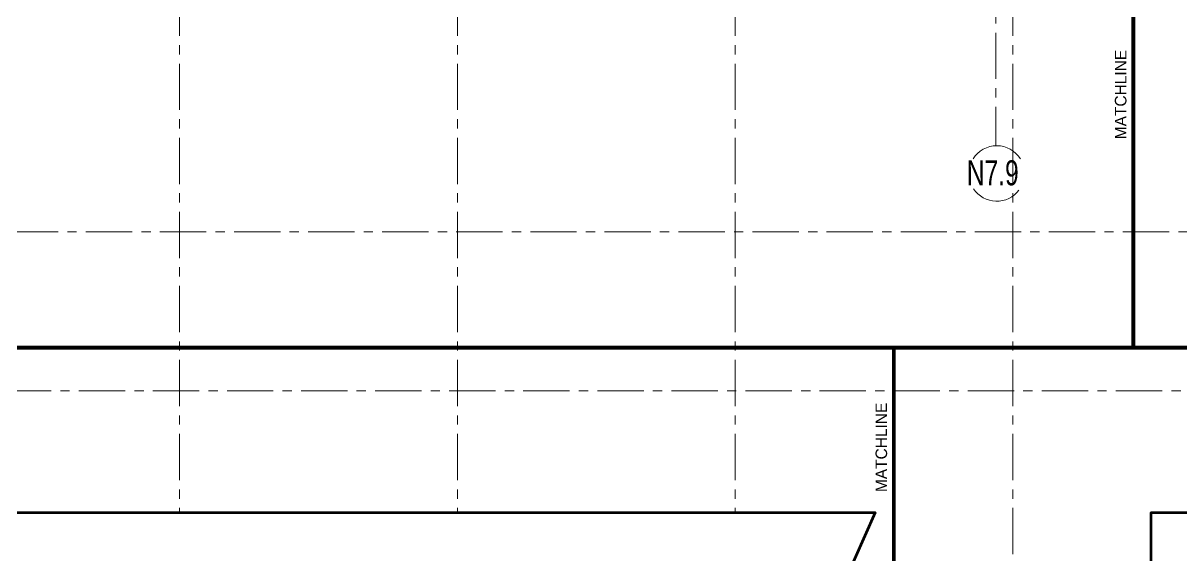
# Model space of a CAD drawing. Header units: inches. Extents: x -26500 to -19489, y -3216 to 2257.
# Drawn here: x -24144 to -22643, y -732 to -42 of the extents above; entities that cross this region are included whole.
import ezdxf
from ezdxf.enums import TextEntityAlignment as Align

# ---------------------------------------------------------------- set-up
doc = ezdxf.new("R2010")
doc.units = ezdxf.units.IN
doc.header["$LTSCALE"] = 48
doc.header["$MEASUREMENT"] = 0
for name, pattern in [('A113$0$CENTER', [2, 1.25, -0.25, 0.25, -0.25]), ('NB - PH Mezzanine_plan$0$HIDDEN2', [0.1875, 0.125, -0.0625]), ('NB - PH Mezzanine_plan$0$PHANTOM2', [1.25, 0.625, -0.125, 0.125, -0.125, 0.125, -0.125])]:
    doc.linetypes.add(name, pattern=pattern)
for name, color, linetype in [('A113$0$A-ANNO-WEST', 8, 'Continuous'), ('A113$0$A-GRID-GRDP0-14', 8, 'Continuous'), ('A113$0$A-GRID-GRDP0-15', 8, 'Continuous'), ('A113$0$A-GRID-IDP0-14', 8, 'Continuous'), ('NB - PH Mezzanine_plan$0$STMATCHLINE', 1, 'NB - PH Mezzanine_plan$0$HIDDEN2'), ('XREF', 7, 'Continuous')]:
    doc.layers.add(name, color=color, linetype=linetype)
doc.styles.add('A113$0$style-Arial', font='arial.ttf')
doc.styles.add('NB - PH Mezzanine_plan$0$au101s01', font='AU101S01.shx')

# ---------------------------------------------------------------- blocks, each defined once
blk = doc.blocks.new('A113')
at = {"layer": 'A113$0$A-ANNO-WEST', "lineweight": 53, "transparency": 33554687, "flags": 128}
blk.add_lwpolyline([(-23093.1, -797.9), (-22682, -797.9), (-22682, -676.9), (-21061, -676.9), (-21061, -2477.9), (-22682, -2477.9), (-22682, -2347.1), (-23779, -2347.1), (-23837.4, -2478.9), (-25502, -2478.9), (-25502, -2298.3), (-25518.8, -2282.5), (-25684.2, -2209.3), (-25076.1, -835.9), (-24911.1, -909), (-24842, -857.4), (-24842, -676.9), (-23039.5, -676.9), (-23093.1, -797.9)], close=True, dxfattribs=at)
at = {"layer": 'A113$0$A-GRID-GRDP0-14', "linetype": 'A113$0$CENTER', "lineweight": 0, "transparency": 33554687}
blk.add_line((-22883, 425.4), (-22883, -201.1), dxfattribs=at)
at = {"layer": 'A113$0$A-GRID-GRDP0-15', "linetype": 'A113$0$CENTER', "lineweight": 0, "transparency": 33554687}
for p, q in [((-23941, 2113.2), (-23941, -676.9)), ((-23581, 2113.2), (-23581, -676.9)), ((-23221, 2113.2), (-23221, -676.9)), ((-22861, 2113.2), (-22861, -797.9)), ((-24638.5, -312.8), (-20364.9, -312.8)), ((-24743.6, -518.9), (-20364.9, -518.9))]:
    blk.add_line(p, q, dxfattribs=at)
at = {"layer": 'A113$0$A-GRID-IDP0-14', "lineweight": 13, "transparency": 33554687}
for start, end in [(31.6457, 148.2918), (213.5133, 323.1752)]:
    blk.add_arc((-22882, -237.1), 36, start, end, dxfattribs=at)
at = {"layer": 'A113$0$A-GRID-IDP0-14', "lineweight": 13, "transparency": 33554687, "style": 'A113$0$style-Arial', "width": 0.701538}
blk.add_text('N7.9', height=32.5, dxfattribs=at).set_placement((-22920.8, -252.5))
blk = doc.blocks.new('NB - PH Mezzanine_plan')
at = {"layer": 'NB - PH Mezzanine_plan$0$STMATCHLINE', "linetype": 'NB - PH Mezzanine_plan$0$PHANTOM2', "transparency": 33554687, "const_width": 5}
for points in [[(-22705, -462.9), (-22705, 1870.3)], [(-23015.3, -2708), (-23015.3, -462.9)]]:
    blk.add_lwpolyline(points, dxfattribs=at)
at = {"layer": 'NB - PH Mezzanine_plan$0$STMATCHLINE', "linetype": 'NB - PH Mezzanine_plan$0$PHANTOM2', "transparency": 33554687, "const_width": 5, "elevation": 0.2}
blk.add_lwpolyline([(-26104.8, -462.9), (-19634.8, -462.9)], dxfattribs=at)
at = {"layer": 'NB - PH Mezzanine_plan$0$STMATCHLINE', "transparency": 33554687, "style": 'NB - PH Mezzanine_plan$0$au101s01'}
for p in [(-22713.9, -134.8), (-23024.1, -592.3)]:
    blk.add_text('MATCHLINE', height=15, rotation=90, dxfattribs=at).set_placement(p, align=Align.CENTER)

msp = doc.modelspace()

# ---------------------------------------------------------------- block references
at = {"layer": 'XREF'}
for name in ['A113', 'NB - PH Mezzanine_plan']:
    msp.add_blockref(name, (0, 0), dxfattribs=at)

doc.saveas('drawing.dxf')
